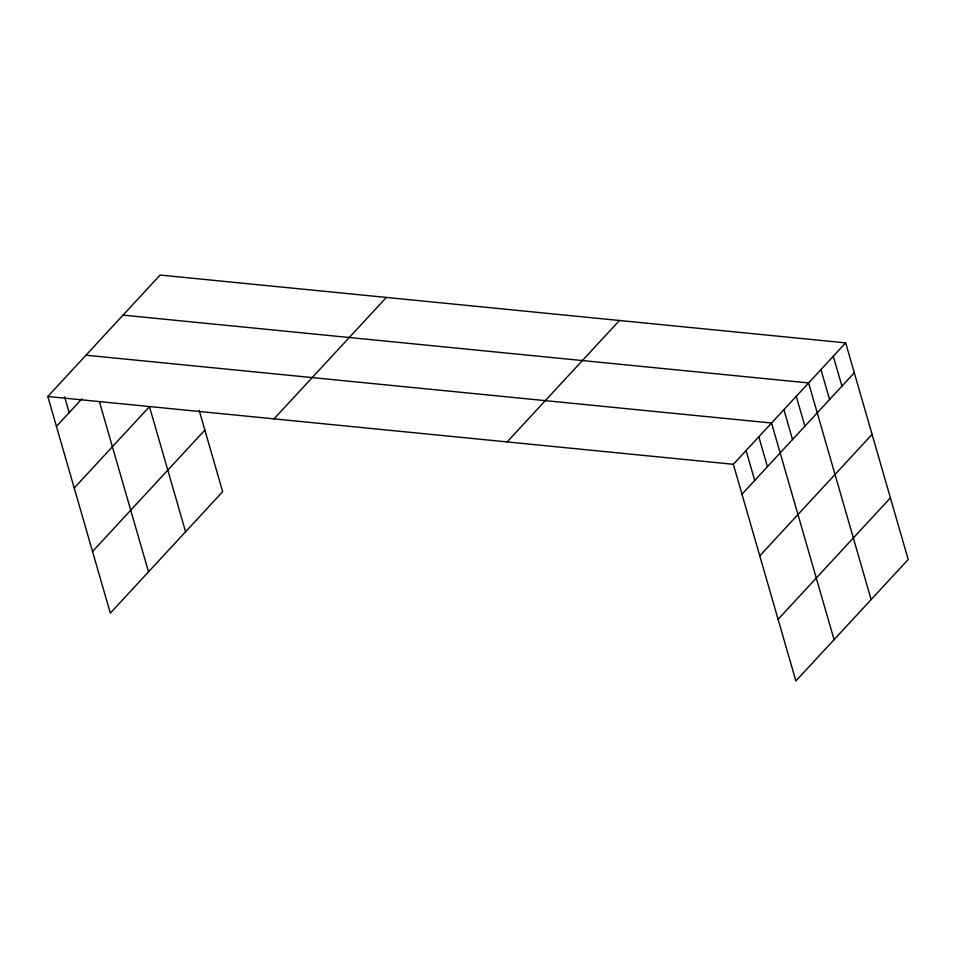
<?xml version="1.0" encoding="UTF-8"?>
<svg xmlns="http://www.w3.org/2000/svg" width="956" height="956" viewBox="0 0 956 956"><rect width="100%" height="100%" fill="white"/><g stroke="black" fill="none" stroke-linecap="round" stroke-linejoin="round"><path stroke-width="1.43" d="M199.159 410.315L222.652 491.695L110.334 613.131L47.8 396.489L160.118 275.053L845.666 342.869L908.2 559.511L795.882 680.947L733.348 464.305L845.666 342.869M56.428 426.4L81.893 398.867M74.221 488.014L149.471 406.659L185.584 531.775M92.541 551.516L204.859 430.069M274.025 418.871L386.355 297.424M507.122 441.923L619.44 320.487M741.976 494.204L854.306 372.768M759.769 555.83L872.087 434.394M778.088 619.321L890.418 497.885M123.049 315.122L808.609 382.938L871.131 599.579M85.992 355.202L771.54 423.018L834.074 639.66M47.8 396.489L733.348 464.305M833.309 356.23L841.949 386.128M820.953 369.578L829.593 399.489M796.252 396.298L804.88 426.209M783.896 409.658L792.524 439.557M758.813 436.784L767.441 466.683M746.074 450.539L754.714 480.45M99.364 401.544L148.515 571.843M64.638 396.967L69.167 412.634"/></g></svg>
